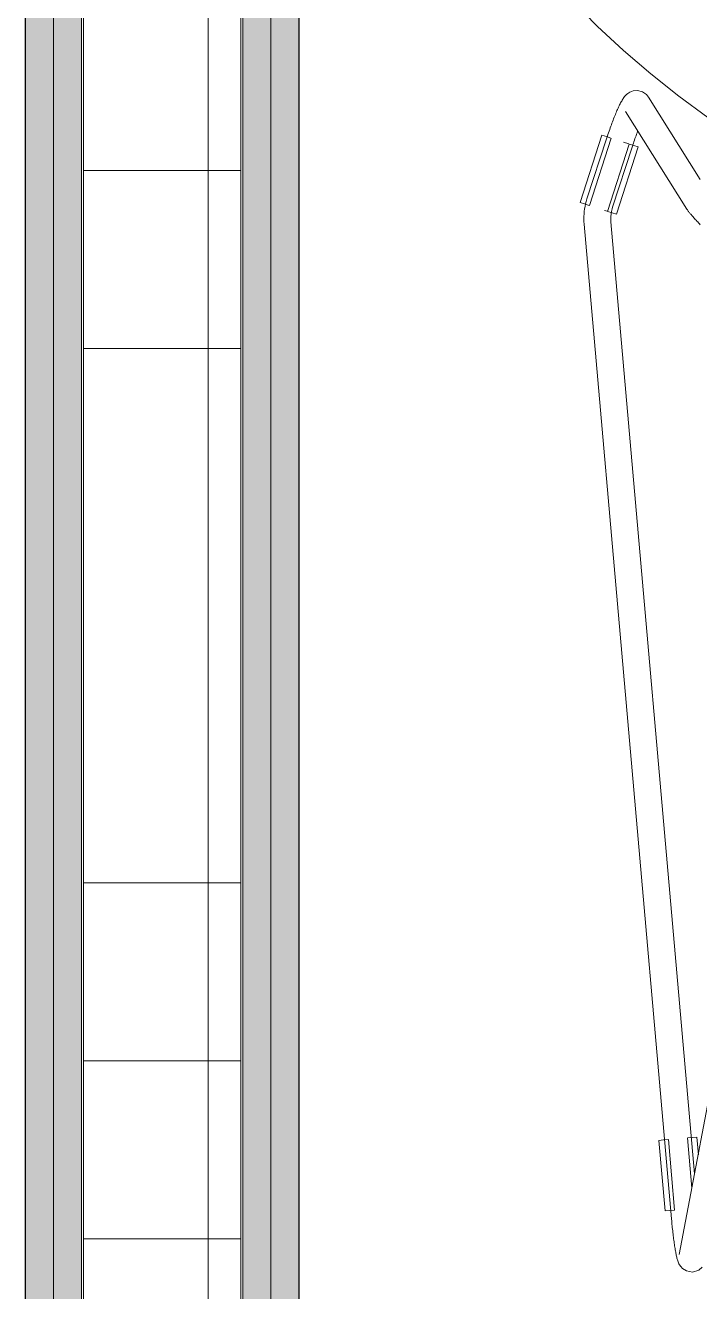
# Model space of a CAD drawing. Header units: millimetres. Extents: x 155920 to 295199, y -4084 to 97293.
# Drawn here: x 219977 to 220278, y 30939 to 31504 of the extents above; entities that cross this region are included whole.
import ezdxf

# ---------------------------------------------------------------- set-up
doc = ezdxf.new("R2010")
doc.units = ezdxf.units.MM
doc.header["$MEASUREMENT"] = 0
for name, color, linetype, lineweight in [('A-WALL', 7, 'CONTINUOUS', 9), ('A-WALL-PATT', 7, 'CONTINUOUS', 25), ('I-FURN', 8, 'CONTINUOUS', 9), ('I-WALL', 7, 'CONTINUOUS', 9)]:
    doc.layers.add(name, color=color, linetype=linetype, lineweight=lineweight)

msp = doc.modelspace()

# ---------------------------------------------------------------- hatches: boundary and pattern name
at = {"layer": 'A-WALL-PATT', "lineweight": 9}
h = msp.add_hatch(color=256, dxfattribs=at)
h.paths.add_polyline_path([(219982.3, 29907.33), (219989.71, 29907.33), (219989.71, 33022.83), (220038.21, 33022.83), (220038.21, 33035.33), (219977.21, 33035.33), (219977.21, 29907.33)], flags=0)
h.paths.add_polyline_path([(220038.21, 33945.33), (220038.21, 33957.83), (219989.71, 33957.83), (219989.71, 34245.33), (219977.21, 34245.33), (219977.21, 33945.33)], flags=0)
at = {"layer": 'A-WALL-PATT', "lineweight": 5}
h = msp.add_hatch(color=256, dxfattribs=at)
h.paths.add_polyline_path([(220002.21, 29907.33), (220002.21, 33010.33), (220038.21, 33010.33), (220038.21, 33022.83), (219989.71, 33022.83), (219989.71, 29907.33)], flags=0)
h.paths.add_polyline_path([(220038.21, 33957.83), (220038.21, 33970.33), (220002.21, 33970.33), (220002.21, 34245.33), (219989.71, 34245.33), (219989.71, 33957.83)], flags=0)
h = msp.add_hatch(color=256, dxfattribs=at)
h.paths.add_polyline_path([(220074.21, 29907.33), (220086.71, 29907.33), (220086.71, 33022.83), (220038.21, 33022.83), (220038.21, 33010.33), (220074.21, 33010.33), (220074.21, 29920.76)], flags=0)
h.paths.add_polyline_path([(220038.21, 33957.83), (220086.71, 33957.83), (220086.71, 34245.33), (220074.21, 34245.33), (220074.21, 33970.33), (220038.21, 33970.33)], flags=0)
h = msp.add_hatch(color=256, dxfattribs=at)
h.paths.add_polyline_path([(220086.71, 29907.33), (220099.21, 29907.33), (220099.21, 33035.33), (220038.21, 33035.33), (220038.21, 33022.83), (220086.71, 33022.83), (220086.71, 29920.76)], flags=0)
h.paths.add_polyline_path([(220038.21, 33945.33), (220099.21, 33945.33), (220099.21, 34245.33), (220086.71, 34245.33), (220086.71, 33957.83), (220038.21, 33957.83)], flags=0)

# ---------------------------------------------------------------- linework, layer by layer
at = {"layer": 'A-WALL'}
for p, q in [((219989.71, 33022.83), (219989.71, 29907.33)), ((220086.71, 29907.33), (220086.71, 33022.83)), ((220002.21, 33010.33), (220002.21, 29907.33)), ((220003.21, 33009.33), (220003.21, 29907.33)), ((220073.21, 29907.33), (220073.21, 33009.33)), ((220074.21, 29907.33), (220074.21, 33010.33))]:
    msp.add_line(p, q, dxfattribs=at)
at = {"layer": 'A-WALL-PATT', "linetype": 'Continuous', "lineweight": 9}
for p, q in [((220058.66, 30724.79), (220058.66, 31994.79)), ((220003.21, 31439.17), (220073.21, 31439.17)), ((220003.21, 31359.79), (220073.21, 31359.79)), ((220003.21, 31121.67), (220073.21, 31121.67)), ((220003.21, 31042.29), (220073.21, 31042.29)), ((220003.21, 30962.92), (220073.21, 30962.92))]:
    msp.add_line(p, q, dxfattribs=at)
at = {"layer": 'I-FURN'}
for p, q in [((220220.9, 31514.87), (220232.16, 31503.49)), ((220232.16, 31503.49), (220243.85, 31492.58)), ((220243.85, 31492.58), (220255.98, 31482.14)), ((220255.98, 31482.14), (220268.51, 31472.19)), ((220245.2, 31472.96), (220244.73, 31472.49)), ((220245.83, 31473.48), (220245.2, 31472.96)), ((220246.74, 31474.04), (220245.83, 31473.48)), ((220248.12, 31474.57), (220246.74, 31474.04)), ((220250.09, 31474.74), (220248.12, 31474.57)), ((220252.32, 31474.15), (220250.09, 31474.74)), ((220254.05, 31472.93), (220252.32, 31474.15)), ((220254.05, 31472.93), (220254.95, 31471.81)), ((220241.66, 31467.4), (220241.42, 31466.89)), ((220241.89, 31467.89), (220241.66, 31467.4)), ((220242.12, 31468.36), (220241.89, 31467.89)), ((220242.35, 31468.82), (220242.12, 31468.36)), ((220242.58, 31469.26), (220242.35, 31468.82)), ((220242.81, 31469.68), (220242.58, 31469.26)), ((220243.04, 31470.1), (220242.81, 31469.68)), ((220243.27, 31470.5), (220243.04, 31470.1)), ((220243.52, 31470.89), (220243.27, 31470.5)), ((220243.77, 31471.27), (220243.52, 31470.89)), ((220244.05, 31471.66), (220243.77, 31471.27)), ((220244.36, 31472.07), (220244.05, 31471.66)), ((220244.73, 31472.49), (220244.36, 31472.07)), ((220277.98, 31435.04), (220254.95, 31471.81)), ((220268.51, 31472.19), (220281.43, 31462.76)), ((220239.21, 31461.55), (220238.95, 31460.89)), ((220239.46, 31462.2), (220239.21, 31461.55)), ((220239.71, 31462.84), (220239.46, 31462.2)), ((220239.96, 31463.47), (220239.71, 31462.84)), ((220240.21, 31464.08), (220239.96, 31463.47)), ((220240.46, 31464.68), (220240.21, 31464.08)), ((220240.7, 31465.25), (220240.46, 31464.68)), ((220240.94, 31465.82), (220240.7, 31465.25)), ((220241.18, 31466.36), (220240.94, 31465.82)), ((220241.42, 31466.89), (220241.18, 31466.36)), ((220244.78, 31465.43), (220272.08, 31421.85)), ((220237.18, 31455.95), (220236.93, 31455.21)), ((220237.43, 31456.68), (220237.18, 31455.95)), ((220237.68, 31457.4), (220237.43, 31456.68)), ((220237.93, 31458.11), (220237.68, 31457.4)), ((220238.19, 31458.82), (220237.93, 31458.11)), ((220238.44, 31459.52), (220238.19, 31458.82)), ((220238.7, 31460.21), (220238.44, 31459.52)), ((220238.95, 31460.89), (220238.7, 31460.21)), ((220249.91, 31455.93), (220249.67, 31455.29)), ((220250.14, 31456.55), (220249.91, 31455.93)), ((220224.58, 31424.83), (220234.26, 31454.84)), ((220236.29, 31453.28), (220227.57, 31426.46)), ((220228.62, 31423.53), (220238.31, 31453.53)), ((220234.26, 31454.84), (220236.22, 31454.21)), ((220236.22, 31454.21), (220238.19, 31453.57)), ((220236.44, 31453.74), (220236.29, 31453.28)), ((220236.68, 31454.48), (220236.44, 31453.74)), ((220236.93, 31455.21), (220236.68, 31454.48)), ((220246.38, 31450.93), (220236.69, 31420.92)), ((220246.28, 31450.96), (220243.8, 31451.76)), ((220246.49, 31450.89), (220248.47, 31450.25)), ((220248.04, 31450.59), (220247.81, 31449.9)), ((220248.27, 31451.28), (220248.04, 31450.59)), ((220248.5, 31451.97), (220248.27, 31451.28)), ((220248.47, 31450.25), (220250.42, 31449.62)), ((220248.73, 31452.65), (220248.5, 31451.97)), ((220248.97, 31453.32), (220248.73, 31452.65)), ((220249.2, 31453.99), (220248.97, 31453.32)), ((220249.44, 31454.64), (220249.2, 31453.99)), ((220249.67, 31455.29), (220249.44, 31454.64)), ((220238.99, 31422.76), (220247.7, 31449.57)), ((220240.73, 31419.61), (220250.42, 31449.62)), ((220247.81, 31449.9), (220247.7, 31449.57)), ((220226.53, 31424.2), (220224.58, 31424.83)), ((220226.52, 31422.02), (220226.36, 31420.89)), ((220226.71, 31423.15), (220226.52, 31422.02)), ((220228.5, 31423.56), (220226.53, 31424.2)), ((220226.96, 31424.27), (220226.71, 31423.15)), ((220227.24, 31425.37), (220226.96, 31424.27)), ((220227.57, 31426.46), (220227.24, 31425.37)), ((220238.62, 31421.46), (220238.79, 31422.1)), ((220238.79, 31422.1), (220238.98, 31422.73)), ((220238.98, 31422.73), (220238.99, 31422.76)), ((220226.19, 31418.62), (220226.18, 31417.47)), ((220226.18, 31417.47), (220226.21, 31416.33)), ((220226.26, 31419.76), (220226.19, 31418.62)), ((220226.21, 31416.33), (220226.28, 31415.19)), ((220226.36, 31420.89), (220226.26, 31419.76)), ((220236.59, 31420.95), (220235.43, 31421.33)), ((220238.78, 31420.25), (220236.81, 31420.88)), ((220238.18, 31417.52), (220238.19, 31418.18)), ((220238.2, 31416.86), (220238.18, 31417.52)), ((220238.19, 31418.18), (220238.22, 31418.84)), ((220238.24, 31416.2), (220238.2, 31416.86)), ((220238.22, 31418.84), (220238.28, 31419.5)), ((220238.28, 31419.5), (220238.37, 31420.16)), ((220238.37, 31420.16), (220238.48, 31420.81)), ((220238.48, 31420.81), (220238.62, 31421.46)), ((220240.73, 31419.61), (220238.78, 31420.25)), ((220272.08, 31421.85), (220272.3, 31421.53)), ((220272.3, 31421.53), (220272.48, 31421.27)), ((220272.48, 31421.27), (220272.65, 31421.04)), ((220272.65, 31421.04), (220272.83, 31420.82)), ((220272.83, 31420.82), (220273.01, 31420.6)), ((220273.01, 31420.6), (220273.2, 31420.36)), ((220273.2, 31420.36), (220273.4, 31420.12)), ((220273.4, 31420.12), (220273.61, 31419.87)), ((220273.61, 31419.87), (220273.84, 31419.61)), ((220273.84, 31419.61), (220274.09, 31419.33)), ((220274.09, 31419.33), (220274.34, 31419.03)), ((220274.34, 31419.03), (220274.62, 31418.72)), ((220274.62, 31418.72), (220274.9, 31418.4)), ((220274.9, 31418.4), (220275.2, 31418.06)), ((220275.2, 31418.06), (220275.52, 31417.71)), ((220275.52, 31417.71), (220275.85, 31417.35)), ((220275.85, 31417.35), (220276.19, 31416.97)), ((220276.19, 31416.97), (220276.55, 31416.58)), ((220276.55, 31416.58), (220276.92, 31416.18)), ((220226.28, 31415.19), (220226.29, 31415.15)), ((220226.29, 31415.15), (220265.24, 30971.83)), ((220275.52, 30991.85), (220238.24, 31416.2)), ((220276.92, 31416.18), (220277.3, 31415.76)), ((220277.3, 31415.76), (220277.69, 31415.34)), ((220277.69, 31415.34), (220278.09, 31414.9)), ((220287.53, 31055.27), (220268.72, 30955.98)), ((220259.66, 31006.84), (220261.71, 31007.02)), ((220262.42, 30975.43), (220259.66, 31006.84)), ((220261.71, 31007.02), (220263.77, 31007.2)), ((220266.65, 30975.8), (220263.89, 31007.22)), ((220272.34, 31007.96), (220274.32, 30985.48)), ((220272.47, 31007.97), (220274.53, 31008.15)), ((220274.53, 31008.15), (220276.57, 31008.33)), ((220277.27, 31000.43), (220276.57, 31008.33)), ((220264.47, 30975.61), (220262.42, 30975.43)), ((220266.53, 30975.79), (220264.47, 30975.61)), ((220265.25, 30971.67), (220265.24, 30971.83)), ((220265.32, 30970.92), (220265.25, 30971.67)), ((220265.39, 30970.17), (220265.32, 30970.92)), ((220265.46, 30969.42), (220265.39, 30970.17)), ((220265.54, 30968.67), (220265.46, 30969.42)), ((220265.61, 30967.93), (220265.54, 30968.67)), ((220265.69, 30967.2), (220265.61, 30967.93)), ((220265.77, 30966.48), (220265.69, 30967.2)), ((220265.85, 30965.76), (220265.77, 30966.48)), ((220265.93, 30965.05), (220265.85, 30965.76)), ((220266.02, 30964.35), (220265.93, 30965.05)), ((220266.1, 30963.66), (220266.02, 30964.35)), ((220266.19, 30962.99), (220266.1, 30963.66)), ((220266.28, 30962.32), (220266.19, 30962.99)), ((220266.37, 30961.67), (220266.28, 30962.32)), ((220266.46, 30961.04), (220266.37, 30961.67)), ((220266.55, 30960.42), (220266.46, 30961.04)), ((220266.64, 30959.82), (220266.55, 30960.42)), ((220266.73, 30959.23), (220266.64, 30959.82)), ((220266.82, 30958.66), (220266.73, 30959.23)), ((220266.92, 30958.11), (220266.82, 30958.66)), ((220267.01, 30957.58), (220266.92, 30958.11)), ((220267.1, 30957.06), (220267.01, 30957.58)), ((220267.2, 30956.57), (220267.1, 30957.06)), ((220267.29, 30956.09), (220267.2, 30956.57)), ((220267.39, 30955.63), (220267.29, 30956.09)), ((220267.49, 30955.19), (220267.39, 30955.63)), ((220267.59, 30954.76), (220267.49, 30955.19)), ((220267.69, 30954.35), (220267.59, 30954.76)), ((220267.8, 30953.94), (220267.69, 30954.35)), ((220267.92, 30953.55), (220267.8, 30953.94)), ((220268.04, 30953.15), (220267.92, 30953.55)), ((220268.18, 30952.75), (220268.04, 30953.15)), ((220268.35, 30952.32), (220268.18, 30952.75)), ((220268.57, 30951.85), (220268.35, 30952.32)), ((220268.87, 30951.29), (220268.57, 30951.85)), ((220269.35, 30950.58), (220268.87, 30951.29)), ((220270.21, 30949.67), (220269.35, 30950.58)), ((220271.86, 30948.63), (220270.21, 30949.67)), ((220274.62, 30948.15), (220271.86, 30948.63)), ((220277.37, 30948.98), (220274.62, 30948.15)), ((220277.37, 30948.98), (220278.95, 30950.31))]:
    msp.add_line(p, q, dxfattribs=at)
at = {"layer": 'I-WALL', "lineweight": 30}
for p, q in [((219977.21, 33035.33), (219977.21, 29907.33)), ((220099.21, 29907.33), (220099.21, 33035.33))]:
    msp.add_line(p, q, dxfattribs=at)

doc.saveas('drawing.dxf')
